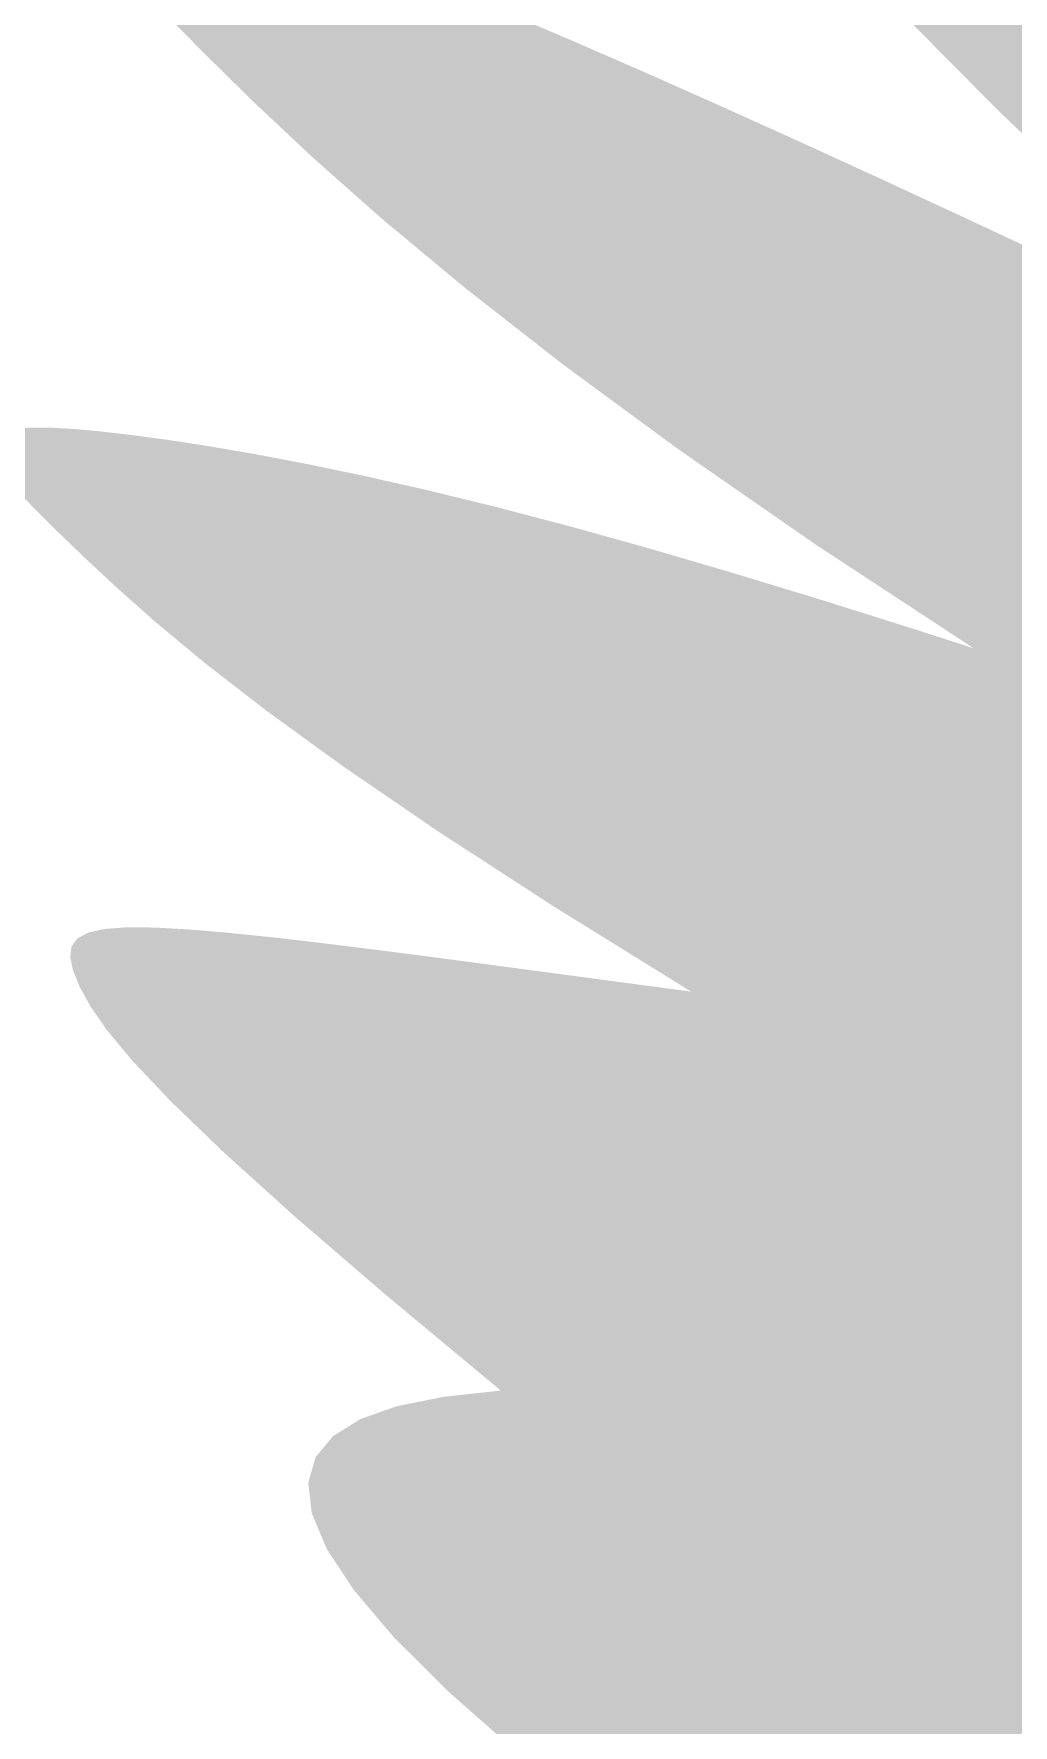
# Model space of a CAD drawing. Header units: millimetres. Extents: x -361 to 301, y -13 to 287.
# Drawn here: x -212.69 to -207.53, y 49.8 to 58.72 of the extents above; entities that cross this region are included whole.
import ezdxf

# ---------------------------------------------------------------- set-up
doc = ezdxf.new("R2010")
doc.units = ezdxf.units.MM
doc.layers.add('Images', color=7, linetype='Continuous')
doc.layers.add('magpiefill', color=3, linetype='Continuous')
picture_1 = doc.add_image_def('image8.jpg', size_in_pixel=(2874, 1453))

msp = doc.modelspace()

# ---------------------------------------------------------------- hatches: boundary and pattern name
at = {"layer": 'magpiefill'}
h = msp.add_hatch(color=253, dxfattribs=at)
h.dxf.hatch_style = 1
h.paths.add_polyline_path([(-207.7674491504756, 60.54138207774317), (-208.0668863902984, 60.76616268508891), (-208.3535803321065, 60.97774270502681), (-208.6277278858219, 61.17586927959643), (-208.8887377597481, 61.35963978548576), (-209.1360186621889, 61.5281515993823), (-209.3689793014477, 61.68050209797402), (-209.5870283858281, 61.81578865794852), (-209.7895746236337, 61.93310865599359), (-209.976026723168, 62.03155946879692), (-210.1457091732448, 62.11047487414242), (-210.2976095847188, 62.17013425419676), (-210.4306313489545, 62.21105339222297), (-210.5436778573173, 62.23374807148397), (-210.6356525011717, 62.23873407524253), (-210.7054586718826, 62.22652718676164), (-210.7519997608147, 62.19764318930392), (-210.774179159333, 62.15259786613249), (-210.7709020524459, 62.09123898565704), (-210.7410807997358, 62.01074225687396), (-210.6836295544291, 61.90761537392645), (-210.5974624697513, 61.77836603095817), (-210.4814936989292, 61.61950192211211), (-210.3346373951887, 61.42753074153207), (-210.1558077117555, 61.19896018336089), (-209.9439188018561, 60.9302979417422), (-209.6964515627564, 60.61820464061054), (-209.405153867882, 60.2599526230644), (-209.0603403346983, 59.8529671619936), (-208.6523255806706, 59.39467353028804), (-208.1714242232645, 58.88249700083747), (-207.6079508799456, 58.313862846532), (-206.9522201681791, 57.68619634026137), (-206.1945467054307, 56.99692275491529), (-206.0807409286359, 56.94253895452284), (-205.6695012804813, 56.74440551778076), (-205.2587052788156, 56.54467576377177), (-205.108727370771, 56.47103674138655), (-205.4331741417723, 56.9005098599342), (-205.7329363369951, 57.28888927534462), (-206.007889720719, 57.63822780902969), (-206.2579100572241, 57.95057828240076), (-206.4828731107904, 58.22799351686992), (-206.6826546456975, 58.47252633384847), (-206.8571304262256, 58.68622955474797), (-207.0061762166543, 58.87115600098046), (-207.1298215806039, 59.02936124664691), (-207.2287112790559, 59.16291187660762), (-207.3036438723323, 59.27387722841284), (-207.355417920755, 59.36432663961252), (-207.3848319846459, 59.43632944775671), (-207.3926846243269, 59.49195499039521), (-207.37977440012, 59.53327260507825), (-207.346899872347, 59.56235162935589), (-207.2899467641632, 59.57758243244249), (-207.1851494500562, 59.56263951020997), (-207.0038294673473, 59.49751839019522), (-206.7173083533574, 59.3622145999343), (-206.2969076454076, 59.13672366696394), (-205.713948880819, 58.80104111882066), (-204.9890606593642, 58.36483342972159), (-205.4880452783801, 58.76135691780424), (-205.9461093748944, 59.12435780224424), (-206.367390866923, 59.45683205184027), (-206.7560276724801, 59.76177563539013), (-207.1161577095816, 60.04218452169192), (-207.4519188962416, 60.3010546795436)])
h = msp.add_hatch(color=253, dxfattribs=at)
h.dxf.hatch_style = 1
h.paths.add_polyline_path([(-208.2099790708098, 57.9452974007315), (-208.6422823374038, 58.14338172879074), (-209.0691434777144, 58.33626317395693), (-209.4870724301589, 58.52193152133561), (-209.8925791331544, 58.69837655603144), (-210.2821735251175, 58.86358806314991), (-210.6523261118343, 59.01559524537827), (-210.9993496685636, 59.15258497573318), (-211.3195175379331, 59.27278354481339), (-211.6091030625709, 59.37441724321817), (-211.8643795851043, 59.45571236154607), (-212.0816204481609, 59.51489519039651), (-212.2570989943689, 59.55019202036789), (-212.3870885663554, 59.55982914205942), (-212.4687399480048, 59.54224963347706), (-212.5027136882273, 59.49676372225381), (-212.4905477771887, 59.42289842343079), (-212.433780205056, 59.32018075204791), (-212.333948961995, 59.18813772314598), (-212.1925920381726, 59.0262963517651), (-212.0112474237548, 58.83418365294603), (-211.7914531089081, 58.61132664172897), (-211.5326064946, 58.35688665265715), (-211.2255426250018, 58.06856229828353), (-210.8589559550865, 57.74368651066403), (-210.4215409398264, 57.37959222185435), (-209.9019920341943, 56.9736123639101), (-209.2890036931627, 56.52307986888722), (-208.571270371704, 56.02532766884145), (-207.7374865247912, 55.47768869582847), (-207.5359020867645, 55.41262459273986), (-206.9889446615068, 55.23220846220357), (-206.4175568320334, 55.04032232090582), (-206.2391888239566, 54.97952815646759), (-206.8314523232658, 55.36703886085959), (-207.3340021497946, 55.73421457623445), (-207.7545842470316, 56.07909526187412), (-208.1009445584648, 56.39972087706041), (-208.3808290275822, 56.69413138107528), (-208.6019835978722, 56.96036673320064), (-208.7721542128227, 57.1964668927181), (-208.8990868159216, 57.40047181890956), (-208.9847542172599, 57.56928975384918), (-209.0080366933371, 57.695302070779), (-208.9420413872552, 57.76975842573319), (-208.7598754421164, 57.78390847474608), (-208.4346460010228, 57.72900187385179), (-207.9394602070765, 57.5962882790844), (-207.2474252033797, 57.37701734647835), (-206.331648133034, 57.06243873206762), (-206.4951157144661, 57.14055417198291), (-206.9153171291583, 57.33992926814486), (-207.343006405104, 57.54156095551368), (-207.7757237395156, 57.74402040467421)])
h = msp.add_hatch(color=255, dxfattribs=at)
h.dxf.hatch_style = 1
h.paths.add_polyline_path([(-204.8456614324525, 56.3418715945117), (-205.2587052788156, 56.54467576377177), (-205.6695012804814, 56.74440551778076), (-206.080740928636, 56.94253895452293), (-206.331648133034, 57.06243873206741), (-207.2474252033797, 57.37701734647835), (-207.9394602070765, 57.5962882790844), (-208.4346460010228, 57.72900187385179), (-208.7598754421164, 57.78390847474608), (-208.9420413872552, 57.76975842573319), (-209.0080366933371, 57.695302070779), (-208.9847542172599, 57.56928975384918), (-208.8990868159216, 57.40047181890956), (-208.7721542128227, 57.1964668927181), (-208.6019835978722, 56.96036673320064), (-208.3808290275822, 56.69413138107528), (-208.1009445584648, 56.39972087706041), (-207.7545842470316, 56.07909526187412), (-207.3340021497946, 55.73421457623445), (-206.8314523232658, 55.36703886085959), (-206.2391888239566, 54.97952815646759), (-205.8224780147564, 54.83749828389776), (-205.2059235594315, 54.62448596733449), (-204.5760125491892, 54.40290499178758), (-203.9423400005037, 54.17459247893181), (-203.3145009298502, 53.94138555044269), (-202.7020903537023, 53.70512132799484), (-202.1147032885348, 53.46763693326373), (-201.5619347508218, 53.23076948792438), (-201.0533797570382, 52.99635611365213), (-200.731140154864, 52.99635611365213), (-200.4733501818325, 53.06077155622709), (-200.3444537713934, 53.25401788395238), (-200.2800069900974, 53.70492598197811), (-200.2155602088013, 53.83375686712824), (-200.5565070496027, 54.05294192773002), (-200.9338090630868, 54.28137142437912), (-201.3404135375208, 54.5164408937564), (-201.7692677611726, 54.75554587254199), (-202.2133190223098, 54.99608189741673), (-202.6655146092002, 55.23544450506107), (-203.1188018101114, 55.47102923215537), (-203.566127913311, 55.70023161538026), (-204.0020642408866, 55.92112761830039), (-204.4276782502048, 56.13451491201606)])
h = msp.add_hatch(color=253, dxfattribs=at)
h.dxf.hatch_style = 1
h.paths.add_polyline_path([(-209.0227977731271, 55.87973176926632), (-209.464639417405, 56.00894670624326), (-209.8783535754086, 56.12403105720234), (-210.263393080336, 56.22470891053182), (-210.6199797638271, 56.31172916838035), (-210.9485277071325, 56.38609693633606), (-211.249450991502, 56.44881731998745), (-211.523163698186, 56.50089542492243), (-211.7700799084346, 56.54333635672965), (-211.9906137034981, 56.57714522099734), (-212.1851791646267, 56.60332712331355), (-212.3543185361194, 56.62271965166885), (-212.4990867144698, 56.63549032366106), (-212.6206667592207, 56.64163913929009), (-212.7202417299147, 56.64116609855626), (-212.7989946860944, 56.63407120145935), (-212.8581086873023, 56.62035444799936), (-212.8987667930808, 56.60001583817642), (-212.922152062973, 56.57305537199035), (-212.9290482735616, 56.53915279630355), (-212.9186420695923, 56.49670684542582), (-212.8897208128511, 56.44379600052962), (-212.8410718651239, 56.37849874278734), (-212.7714825881969, 56.29889355337133), (-212.6797403438563, 56.2030589134539), (-212.5646324938877, 56.08907330420721), (-212.4249464000777, 55.95501520680371), (-212.257417178621, 55.79844963024983), (-212.0505709633511, 55.61488769489016), (-211.7908816425098, 55.39932704890315), (-211.4648231043391, 55.14676534046729), (-211.0588692370816, 54.85220021776095), (-210.5594939289792, 54.51062932896289), (-209.9531710682739, 54.11705032225175), (-209.2271213056136, 53.66692381345861), (-208.9328923045035, 53.62699903300425), (-208.5753983257154, 53.57745341198584), (-208.2044173862025, 53.52459686278593), (-208.1610993411589, 53.51822090056613), (-208.4983013333158, 53.68610953496075), (-208.7806808440167, 53.8515921184031), (-209.0140939397286, 54.01314572099845), (-209.2043966869189, 54.16924741285238), (-209.3574451520547, 54.31837426407048), (-209.4790954016029, 54.45900334475839), (-209.5752035020309, 54.58961172502126), (-209.6516255198059, 54.70867647496512), (-209.7133834222817, 54.81517205133732), (-209.7621627803607, 54.91006245745494), (-209.7988150658317, 54.99480908327759), (-209.8241917504845, 55.07087331876462), (-209.8391443061076, 55.13971655387509), (-209.8445242044907, 55.20280017856866), (-209.8411829174223, 55.26158558280454), (-209.829971916692, 55.31753415654196), (-209.8114172787855, 55.37166887205883), (-209.7847434989745, 55.4232590309057), (-209.7488496772273, 55.47113551695158), (-209.7026349135123, 55.51412921406544), (-209.6449983077981, 55.55107100611612), (-209.5748389600528, 55.58079177697286), (-209.491055970245, 55.60212241050442), (-209.3925484383428, 55.61389379057977), (-209.2778327319281, 55.61495542743255), (-209.1438942890348, 55.60423133675388), (-208.9873358153104, 55.5806641605999), (-208.8047600164024, 55.54319654102624), (-208.592769597958, 55.49077112008892), (-208.3479672656246, 55.42233053984365), (-208.0669557250496, 55.33681744234638), (-207.7463376818806, 55.23317446965292), (-207.3780714642012, 55.1084143525762), (-206.9355378898417, 54.95183017695624), (-206.3874733990688, 54.75078511739021), (-205.7026144321491, 54.49264234847498), (-204.8496974293492, 54.16476504480809), (-203.797458830936, 53.75451638098617), (-202.514635077176, 53.24925953160645), (-200.9699626083361, 52.63635767126618), (-200.9889329757423, 52.67427890077651), (-201.0533797570382, 52.99635611365213), (-201.5619347508218, 53.23076948792438), (-202.1147032885348, 53.46763693326373), (-202.7020903537023, 53.70512132799484), (-203.3145009298502, 53.94138555044269), (-203.942340000504, 54.17459247893181), (-204.5760125491892, 54.40290499178758), (-205.2059235594314, 54.62448596733449), (-205.8224780147564, 54.83749828389776), (-206.4175568320334, 55.04032232090582), (-206.9889446615067, 55.23220846220357), (-207.5359020867645, 55.41262459273986), (-208.0576896913951, 55.5810385974633), (-208.5535680589866, 55.73691836132247)])
h = msp.add_hatch(color=255, dxfattribs=at)
h.dxf.hatch_style = 1
h.paths.add_polyline_path([(-205.7026144321491, 54.49264234847498), (-206.3874733990688, 54.75078511739021), (-206.9355378898417, 54.95183017695624), (-207.3780714642012, 55.1084143525762), (-207.7463376818806, 55.23317446965292), (-208.0669557250496, 55.33681744234638), (-208.3479672656246, 55.42233053984365), (-208.592769597958, 55.49077112008892), (-208.8047600164024, 55.54319654102624), (-208.9873358153104, 55.5806641605999), (-209.1438942890348, 55.60423133675388), (-209.2778327319281, 55.61495542743255), (-209.3925484383428, 55.61389379057977), (-209.491055970245, 55.60212241050442), (-209.5748389600528, 55.58079177697286), (-209.6449983077981, 55.55107100611612), (-209.7026349135123, 55.51412921406544), (-209.7488496772273, 55.47113551695158), (-209.7847434989745, 55.4232590309057), (-209.8114172787855, 55.37166887205883), (-209.829971916692, 55.31753415654196), (-209.8411829174223, 55.26158558280454), (-209.8445242044907, 55.20280017856866), (-209.8391443061076, 55.13971655387509), (-209.8241917504845, 55.07087331876462), (-209.7988150658317, 54.99480908327759), (-209.7621627803607, 54.91006245745494), (-209.7133834222817, 54.81517205133732), (-209.6516255198059, 54.70867647496512), (-209.5752035020309, 54.58961172502126), (-209.4790954016029, 54.45900334475839), (-209.3574451520547, 54.31837426407048), (-209.2043966869189, 54.16924741285238), (-209.0140939397286, 54.01314572099845), (-208.7806808440167, 53.8515921184031), (-208.4983013333158, 53.68610953496075), (-208.1610993411589, 53.51822090056613), (-207.8179974279811, 53.46771989495115), (-207.4141863930672, 53.40611301802821), (-206.991032223477, 53.33906674156372), (-206.5481553553646, 53.26620168387713), (-206.0914662014407, 53.18845889838022), (-205.6284476685536, 53.10710954725702), (-205.1665826635521, 53.02342479269186), (-204.7133540932845, 52.93867579686933), (-204.2762448645997, 52.85413372197375), (-203.8627378843464, 52.77106973018942), (-203.4803160593729, 52.69075498370069), (-203.1332681427691, 52.61401555196429), (-202.8131062725884, 52.53989713352565), (-202.5081484331257, 52.46700033420269), (-202.2067126086754, 52.39392575981341), (-201.8971167835321, 52.31927401617541), (-201.5676789419911, 52.24164570910684), (-201.2067170683461, 52.15964144442545), (-200.8025491468923, 52.07186182794891), (-200.8600365653032, 52.41661861098468), (-200.9699626083361, 52.63635767126618), (-202.514635077176, 53.24925953160645), (-203.797458830936, 53.75451638098617), (-204.8496974293492, 54.16476504480809)])
h = msp.add_hatch(color=253, dxfattribs=at)
h.dxf.hatch_style = 1
h.paths.add_polyline_path([(-207.8179974279811, 53.46771989495115), (-208.2044173862025, 53.52459686278593), (-208.5753983257154, 53.57745341198584), (-208.9328923045035, 53.62699903300425), (-209.278851380551, 53.67394321629439), (-209.6152276118416, 53.71899545230983), (-209.9439730563595, 53.76286523150375), (-210.2661130341658, 53.80596642361716), (-210.5789659136311, 53.84753041554163), (-210.8789233252033, 53.88649297345617), (-211.1623768993301, 53.92178986353999), (-211.4257182664596, 53.95235685197211), (-211.6653390570397, 53.97712970493177), (-211.8776309015182, 53.99504418859802), (-212.0589854303429, 54.00503606915004), (-212.2067505927948, 54.00608545801177), (-212.3220996134857, 53.99734984758667), (-212.4071620358603, 53.97803107552303), (-212.4640674033634, 53.94733097946934), (-212.49494525944, 53.9044513970739), (-212.5019251475347, 53.8485941659851), (-212.4871366110923, 53.77896112385124), (-212.4527091935579, 53.69475410832045), (-212.3978526174184, 53.59353884098221), (-212.3100973213319, 53.46633657918866), (-212.1740539229987, 53.30253246423314), (-211.9743330401189, 53.09151163740853), (-211.6955452903935, 52.82265924000821), (-211.3223012915223, 52.48536041332503), (-210.8392116612058, 52.06900029865233), (-210.2308870171445, 51.56296403728309), (-209.8773178674399, 51.58031736028869), (-209.4632536296744, 51.58423440491043), (-208.9896810543111, 51.57626756717033), (-208.4548846993042, 51.55810186783904), (-207.8607910932724, 51.53144053256247), (-207.2238946474898, 51.49805960648894), (-206.5643317438951, 51.45975333964206), (-205.9022387644269, 51.41831598204518), (-205.2577520910235, 51.37554178372216), (-204.6510081056235, 51.33322499469675), (-204.1021431901654, 51.29315986499256), (-203.6312937265883, 51.25714064463316), (-202.5356785096251, 50.99947887433253), (-201.9556489344188, 50.87064798918231), (-201.6334093322446, 51.06389431690771), (-201.6334093322446, 51.19272520205782), (-201.6334093322446, 51.51480241493343), (-201.8267553718268, 51.64363330008355), (-201.9556489344188, 51.96571051295904), (-201.4400661405092, 51.90129507038379), (-201.1822761674779, 51.90129507038379), (-200.7955897840071, 51.90129507038379), (-200.7955897840071, 52.03012595553403), (-200.8025491468923, 52.07186182794891), (-201.2067170683461, 52.15964144442545), (-201.5676789419911, 52.24164570910684), (-201.8971167835321, 52.31927401617541), (-202.2067126086753, 52.39392575981341), (-202.5081484331255, 52.46700033420269), (-202.8131062725884, 52.53989713352565), (-203.1332681427691, 52.61401555196429), (-203.4803160593729, 52.69075498370069), (-203.8627378843464, 52.77106973018942), (-204.2762448645997, 52.85413372197375), (-204.7133540932845, 52.93867579686933), (-205.1665826635521, 53.02342479269186), (-205.6284476685536, 53.10710954725702), (-206.0914662014407, 53.18845889838022), (-206.5481553553646, 53.26620168387713), (-206.9910322234767, 53.33906674156372), (-207.4141863930672, 53.40611301802821)])
h.paths.add_polyline_path([(-210.0998230489356, 52.89382496786827), (-210.0649915820935, 52.95312599431092), (-210.013774619357, 53.00781537556686), (-209.9451665530626, 53.05753837198732), (-209.8581617755469, 53.10194024392282), (-209.7513504630508, 53.1405085875921), (-209.6217059274298, 53.1721003426856), (-209.4657972644439, 53.19541478476188), (-209.280193569853, 53.2091511893796), (-209.0614639394167, 53.21200883209683), (-208.8061774688945, 53.20268698847258), (-208.5109032540466, 53.17988493406477), (-208.1722103906329, 53.14230194443239), (-207.7890143956519, 53.08931721899182), (-207.3696164710602, 53.02302965259251), (-206.9246642400534, 52.94621806394235), (-206.4648053258264, 52.86166127174887), (-206.0006873515754, 52.77213809471964), (-205.5429579404955, 52.68042735156235), (-205.1022647157823, 52.58930786098471), (-204.6892553006312, 52.50155844169425), (-204.3124675118175, 52.41936667345277), (-203.9719999404347, 52.34255518023877), (-203.6658413711561, 52.27035534708423), (-203.3919805886554, 52.20199855902171), (-203.1484063776055, 52.13671620108341), (-202.9331075226799, 52.0737396583019), (-202.7440728085516, 52.0123003157091), (-202.5792910198945, 51.95162955833784), (-202.4368495291172, 51.89111643659169), (-202.3152300595704, 51.83078066236055), (-202.2130129223407, 51.77079961290533), (-202.1287784285147, 51.71135066548736), (-202.0611068891786, 51.65261119736795), (-202.0085786154192, 51.59475858580837), (-201.9697739183227, 51.53797020806942), (-201.9432731089757, 51.48242344141273), (-201.9279424099495, 51.42842376249524), (-201.9237916897569, 51.3767890455586), (-201.9311167283948, 51.32846526423988), (-201.9502133058605, 51.28439839217682), (-201.9813772021518, 51.24553440300659), (-202.0249041972657, 51.21281927036672), (-202.0810900711996, 51.1871989678945), (-202.1502306039512, 51.16961946922741), (-202.2332623997162, 51.16076069388571), (-202.3336853594859, 51.16023834492068), (-202.4556402084502, 51.16740207126637), (-202.6032676717989, 51.1816015218568), (-202.7807084747217, 51.20218634562646), (-202.9921033424093, 51.22850619150893), (-203.2415930000506, 51.25991070843867), (-203.5333181728358, 51.29574954534987), (-203.869309784012, 51.33535263990638), (-204.243159549055, 51.37797108469236), (-204.6463493814976, 51.42283626102179), (-205.0703611948734, 51.46917955020892), (-205.5066769027143, 51.51623233356775), (-205.9467784185547, 51.56322599241211), (-206.3821476559265, 51.60939190805624), (-206.8042665283629, 51.6539614618142), (-207.205829593208, 51.69648136388396), (-207.5843819830491, 51.73775963999827), (-207.9386814742846, 51.77891964477444), (-208.2674858433126, 51.82108473282897), (-208.5695528665319, 51.86537825877913), (-208.8436403203404, 51.91292357724149), (-209.088505981137, 51.9648440428332), (-209.3029076253196, 52.0222630101709), (-209.4862339995252, 52.08591952886684), (-209.6403977313449, 52.15501542851274), (-209.7679424186087, 52.22836823369589), (-209.871411659146, 52.3047954690034), (-209.9533490507868, 52.38311465902233), (-210.0162981913604, 52.46214332833971), (-210.0628026786972, 52.54069900154257), (-210.0954061106261, 52.61759920321818), (-210.1160605507285, 52.69179941391408), (-210.1243519255897, 52.76280693802078), (-210.1192746275466, 52.83026703588841)], flags=16)
h = msp.add_hatch(color=255, dxfattribs=at)
h.dxf.hatch_style = 1
h.paths.add_polyline_path([(-204.3124675118175, 52.41936667345277), (-204.6892553006312, 52.50155844169425), (-205.1022647157823, 52.58930786098471), (-205.5429579404955, 52.68042735156235), (-206.0006873515754, 52.77213809471964), (-206.4648053258264, 52.86166127174887), (-206.9246642400534, 52.94621806394235), (-207.3696164710603, 53.02302965259251), (-207.7890143956519, 53.08931721899182), (-208.1722103906329, 53.14230194443239), (-208.5109032540466, 53.17988493406477), (-208.8061774688945, 53.20268698847258), (-209.0614639394167, 53.21200883209683), (-209.280193569853, 53.2091511893796), (-209.4657972644439, 53.19541478476188), (-209.6217059274298, 53.1721003426856), (-209.7513504630508, 53.1405085875921), (-209.8581617755469, 53.10194024392282), (-209.9451665530626, 53.05753837198732), (-210.013774619357, 53.00781537556686), (-210.0649915820935, 52.95312599431092), (-210.0998230489356, 52.89382496786827), (-210.1192746275466, 52.83026703588841), (-210.1243519255897, 52.76280693802078), (-210.1160605507285, 52.69179941391408), (-210.0954061106261, 52.61759920321818), (-210.0628026786972, 52.54069900154257), (-210.0162981913604, 52.46214332833971), (-209.9533490507868, 52.38311465902233), (-209.871411659146, 52.3047954690034), (-209.7679424186087, 52.22836823369589), (-209.6403977313449, 52.15501542851274), (-209.4862339995252, 52.08591952886684), (-209.3029076253196, 52.0222630101709), (-209.088505981137, 51.9648440428332), (-208.8436403203404, 51.91292357724149), (-208.5695528665319, 51.86537825877913), (-208.2674858433128, 51.82108473282897), (-207.9386814742846, 51.77891964477444), (-207.5843819830491, 51.73775963999827), (-207.205829593208, 51.69648136388396), (-206.8042665283629, 51.6539614618142), (-206.3821476559265, 51.60939190805624), (-205.9467784185547, 51.56322599241211), (-205.5066769027147, 51.51623233356775), (-205.0703611948734, 51.46917955020892), (-204.6463493814976, 51.42283626102179), (-204.2431595490551, 51.37797108469236), (-203.869309784012, 51.33535263990638), (-203.5333181728358, 51.29574954534987), (-203.2415930000506, 51.25991070843867), (-202.9921033424092, 51.22850619150893), (-202.780708474722, 51.20218634562646), (-202.6032676717989, 51.1816015218568), (-202.4556402084502, 51.16740207126637), (-202.3336853594859, 51.16023834492068), (-202.2332623997162, 51.16076069388571), (-202.1502306039512, 51.16961946922741), (-202.0810900711996, 51.1871989678945), (-202.0249041972657, 51.21281927036672), (-201.9813772021518, 51.24553440300659), (-201.9502133058605, 51.28439839217682), (-201.9311167283948, 51.32846526423988), (-201.9237916897569, 51.3767890455586), (-201.9279424099495, 51.42842376249524), (-201.9432731089757, 51.48242344141273), (-201.9697739183227, 51.53797020806942), (-202.0085786154192, 51.59475858580837), (-202.0611068891786, 51.65261119736795), (-202.1287784285147, 51.71135066548736), (-202.2130129223407, 51.77079961290533), (-202.3152300595704, 51.83078066236055), (-202.4368495291172, 51.89111643659169), (-202.5792910198945, 51.95162955833784), (-202.7440728085516, 52.0123003157091), (-202.9331075226799, 52.0737396583019), (-203.1484063776055, 52.13671620108341), (-203.3919805886554, 52.20199855902171), (-203.6658413711561, 52.27035534708423), (-203.9719999404347, 52.34255518023877)])
h = msp.add_hatch(color=253, dxfattribs=at)
h.dxf.hatch_style = 1
h.paths.add_polyline_path([(-202.7934713305034, 50.80623254660734), (-203.6312937265881, 51.25714064463316), (-204.1021431901657, 51.29315986499256), (-204.6510081056236, 51.33322499469675), (-205.2577520910235, 51.37554178372216), (-205.9022387644269, 51.41831598204518), (-206.5643317438951, 51.45975333964206), (-207.2238946474898, 51.49805960648894), (-207.8607910932724, 51.53144053256247), (-208.4548846993042, 51.55810186783904), (-208.9896810543111, 51.57626756717033), (-209.4632536296744, 51.58423440491043), (-209.8773178674399, 51.58031736028869), (-210.2335892096528, 51.56283141253495), (-210.5337830983594, 51.53009154087844), (-210.7796149756049, 51.4804127245489), (-210.972800283435, 51.41210994277575), (-211.1150544638957, 51.32349817478862), (-211.2071687749535, 51.21285440199664), (-211.2462377382624, 51.07830361452982), (-211.228431691398, 50.9179328046973), (-211.1499209719351, 50.72982896480864), (-211.0068759174488, 50.51207908717324), (-210.7954668655148, 50.26277016410052), (-210.5118641537078, 49.97998918789983), (-210.1522381196034, 49.66182315088098), (-210.0531311331868, 49.67016755896845), (-209.7837070523257, 49.68281514567735), (-209.4442452380442, 49.69067372481179), (-209.0252811233319, 49.69389110579833), (-208.5229318317146, 49.69276445436967), (-207.955641248869, 49.68818836148251), (-207.3474349510088, 49.68120677440004), (-206.7223385143476, 49.6728636403848), (-206.1043775150993, 49.66420290669986), (-205.5175775294776, 49.65626852060796), (-204.9859641336964, 49.65010442937238), (-204.5335629039691, 49.64675458025553), (-204.3402197122334, 49.77558546540585), (-204.0824268913546, 49.77558546540585), (-203.8246369183235, 49.84000090798083), (-203.3735009057097, 49.84000090798083), (-203.115710932678, 49.84000090798083), (-202.9223677409429, 49.90441635055598), (-202.7290245492074, 50.0332472357061), (-202.6001281387683, 50.35532444858172), (-202.5356785096251, 50.5485707763068)])
h.paths.add_polyline_path([(-209.8752270849947, 50.66731424310654), (-209.8682568157891, 50.74582066199345), (-209.8481347805774, 50.82205081558665), (-209.8123370972863, 50.89497004099833), (-209.7579652441783, 50.96363236087274), (-209.6821206995164, 51.02709179785426), (-209.5819049415635, 51.08440237458717), (-209.4544194485823, 51.13461811371579), (-209.2967656988355, 51.17679303788442), (-209.1060451705863, 51.20998116973736), (-208.8805621297089, 51.23355185708439), (-208.6234319925262, 51.24813574839743), (-208.3389729629725, 51.25467881731395), (-208.0315032449822, 51.25412703747131), (-207.7053410424898, 51.24742638250677), (-207.3648045594293, 51.23552282605795), (-207.0142119997357, 51.21936234176217), (-206.6578815673431, 51.19989090325686), (-206.3000920290766, 51.17789682314595), (-205.9449644033255, 51.15353776989942), (-205.5965802713692, 51.12681375095415), (-205.2590212144879, 51.09772477374627), (-204.9363688139608, 51.06627084571261), (-204.6327046510682, 51.03245197428976), (-204.3521103070898, 50.99626816691411), (-204.098667363305, 50.95771943102243), (-203.8754715124448, 50.91678606402071), (-203.6816748930435, 50.87336952319276), (-203.5154437550862, 50.82735155579127), (-203.3749443485581, 50.77861390906967), (-203.2583429234446, 50.72703833028101), (-203.1638057297305, 50.67250656667831), (-203.0894990174017, 50.61490036551473), (-203.0335890364429, 50.55410147404342), (-202.994715263119, 50.49023798980125), (-202.9734100788139, 50.42442341146011), (-202.9706790911906, 50.35801758797594), (-202.987527907913, 50.29238036830464), (-203.0249621366438, 50.22887160140191), (-203.0839873850466, 50.16885113622362), (-203.1656092607851, 50.11367882172554), (-203.2708333715221, 50.06471450686346), (-203.4007836317708, 50.02301256703478), (-203.5570571834436, 49.98840548340176), (-203.7413694753023, 49.96042026356832), (-203.9554359561091, 49.93858391513849), (-204.2009720746257, 49.92242344571577), (-204.479693279614, 49.91146586290439), (-204.7933150198359, 49.90523817430812), (-205.1435527440539, 49.90326738753066), (-205.5299332237487, 49.9050706573297), (-205.9432285212809, 49.91012572707771), (-206.3720220217296, 49.91790048730073), (-206.8048971101746, 49.92786282852517), (-207.230437171695, 49.93948064127671), (-207.6372255913705, 49.95222181608173), (-208.0138457542806, 49.96555424346641), (-208.3488810455045, 49.97894581395677), (-208.6337640740736, 49.99216003507323), (-208.871324344825, 50.00614288231213), (-209.0672405865478, 50.02213594816428), (-209.2271915280307, 50.04138082512009), (-209.3568558980626, 50.06511910567038), (-209.4619124254327, 50.09459238230573), (-209.5480398389294, 50.13104224751684), (-209.6209168673419, 50.17571029379425), (-209.6851673373683, 50.22938483312221), (-209.7411954673433, 50.29104105545922), (-209.7883505735115, 50.35920087025745), (-209.8259819721165, 50.43238618696923), (-209.8534389794025, 50.50911891504654), (-209.870070911614, 50.58792096394151)], flags=16)
h = msp.add_hatch(color=255, dxfattribs=at)
h.dxf.hatch_style = 1
h.paths.add_polyline_path([(-203.0894990174017, 50.61490036551473), (-203.1638057297305, 50.67250656667831), (-203.2583429234446, 50.72703833028101), (-203.3749443485581, 50.77861390906967), (-203.5154437550862, 50.82735155579127), (-203.6816748930435, 50.87336952319276), (-203.8754715124448, 50.91678606402071), (-204.098667363305, 50.95771943102243), (-204.3521103070898, 50.99626816691411), (-204.6327046510682, 51.03245197428976), (-204.9363688139608, 51.06627084571261), (-205.2590212144879, 51.09772477374627), (-205.5965802713692, 51.12681375095415), (-205.9449644033255, 51.15353776989942), (-206.3000920290766, 51.17789682314595), (-206.6578815673431, 51.19989090325686), (-207.0142119997357, 51.21936234176217), (-207.3648045594295, 51.23552282605795), (-207.7053410424898, 51.24742638250677), (-208.0315032449822, 51.25412703747131), (-208.3389729629725, 51.25467881731395), (-208.6234319925262, 51.24813574839743), (-208.8805621297089, 51.23355185708439), (-209.1060451705863, 51.20998116973736), (-209.2967656988355, 51.17679303788442), (-209.4544194485823, 51.13461811371579), (-209.5819049415635, 51.08440237458717), (-209.6821206995164, 51.02709179785426), (-209.7579652441783, 50.96363236087274), (-209.8123370972863, 50.89497004099833), (-209.8481347805774, 50.82205081558665), (-209.8682568157891, 50.74582066199345), (-209.8752270849947, 50.66731424310654), (-209.870070911614, 50.58792096394151), (-209.8534389794025, 50.50911891504654), (-209.8259819721165, 50.43238618696923), (-209.7883505735115, 50.35920087025745), (-209.7411954673433, 50.29104105545922), (-209.6851673373683, 50.22938483312221), (-209.6209168673419, 50.17571029379425), (-209.5480398389294, 50.13104224751684), (-209.4619124254327, 50.09459238230573), (-209.3568558980626, 50.06511910567038), (-209.2271915280307, 50.04138082512009), (-209.0672405865478, 50.02213594816428), (-208.871324344825, 50.00614288231213), (-208.6337640740736, 49.99216003507323), (-208.3488810455045, 49.97894581395677), (-208.0138457542806, 49.96555424346641), (-207.6372255913705, 49.95222181608173), (-207.230437171695, 49.93948064127671), (-206.8048971101746, 49.92786282852517), (-206.3720220217296, 49.91790048730073), (-205.9432285212809, 49.91012572707771), (-205.5299332237487, 49.9050706573297), (-205.1435527440539, 49.90326738753066), (-204.7933150198359, 49.90523817430812), (-204.479693279614, 49.91146586290439), (-204.2009720746257, 49.92242344571577), (-203.9554359561091, 49.93858391513849), (-203.7413694753023, 49.96042026356832), (-203.5570571834436, 49.98840548340176), (-203.4007836317708, 50.02301256703478), (-203.2708333715221, 50.06471450686346), (-203.1656092607851, 50.11367882172554), (-203.0839873850466, 50.16885113622362), (-203.0249621366438, 50.22887160140191), (-202.987527907913, 50.29238036830464), (-202.9706790911906, 50.35801758797594), (-202.9734100788139, 50.42442341146011), (-202.994715263119, 50.49023798980125), (-203.0335890364429, 50.55410147404342)])

# ---------------------------------------------------------------- pictures from other files: only their frames are drawn
at = {"layer": 'Images'}
image = msp.add_image(picture_1, insert=(-359.4041873998683, 7.239417721416345), size_in_units=(202.16233583493602, 102.20663673213711), dxfattribs=dict(at, brightness=97))
image.dxf.flags = 7

doc.saveas('drawing.dxf')
